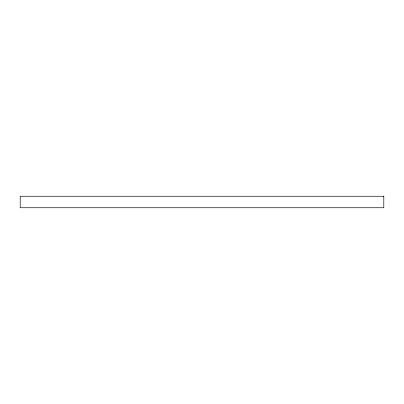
<?xml version="1.0" encoding="UTF-8"?>
<svg xmlns="http://www.w3.org/2000/svg" width="404" height="404" viewBox="0 0 404 404"><rect width="100%" height="100%" fill="white"/><g stroke="black" fill="none" stroke-linecap="round" stroke-linejoin="round"><path stroke-width="0.61" d="M383.8 196.253L20.2 196.253L20.2 207.747L383.8 207.747L383.8 196.253"/></g></svg>
